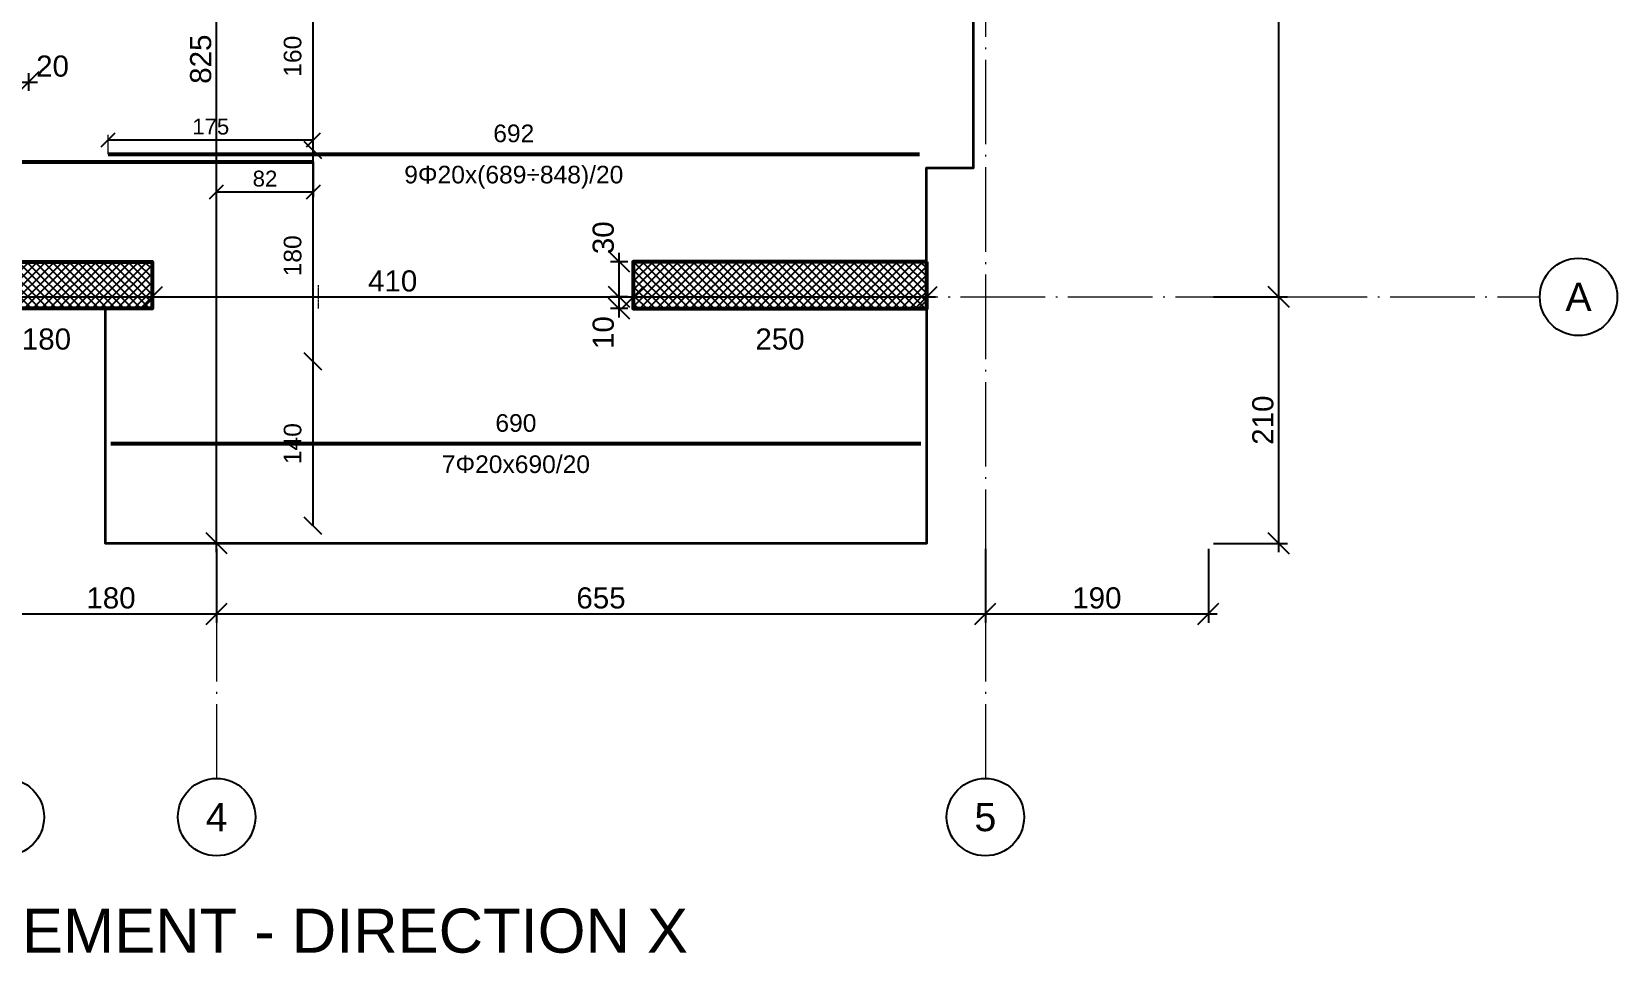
# Model space of a CAD drawing. Header units: millimetres. Extents: x -404 to 6018, y -5139 to 7890.
# Drawn here: x 847 to 2198, y -5139 to -4354 of the extents above; entities that cross this region are included whole.
import ezdxf
from ezdxf.enums import TextEntityAlignment as Align

# ---------------------------------------------------------------- set-up
doc = ezdxf.new("R2010")
doc.units = ezdxf.units.MM
doc.linetypes.add('ZWCAD_ISO04W100', pattern=[30.5, 24, -3, 0.5, -3])
for name, color, linetype, lineweight in [('AXIS LINES', 255, 'ZWCAD_ISO04W100', 13), ('SLAB', 3, 'Continuous', 35), ('WALL', 10, 'Continuous', 53)]:
    doc.layers.add(name, color=color, linetype=linetype, lineweight=lineweight)
for name, color, linetype in [('FLOOR', 3, 'Continuous'), ('FW_AXIS', 7, 'Continuous'), ('FW_DIM', 7, 'Continuous'), ('FW_WALL_HATCH', 8, 'Continuous'), ('REB_NOTES', 7, 'Continuous'), ('REB_TOP_MESH_X', 5, 'Continuous'), ('REB_TOP_MESH_X_AXDIM', 5, 'Continuous'), ('REB_TOP_MESH_X_LAP', 5, 'Continuous'), ('REB_TOP_MESH_X_RANGE', 5, 'Continuous'), ('REB_TOP_MESH_X_TEXT', 5, 'Continuous')]:
    doc.layers.add(name, color=color, linetype=linetype)
doc.styles.add('REBAR_TXT', font='arial.ttf')
doc.styles.get("Standard").update_dxf_attribs({"font": 'arial.ttf'})
doc.dimstyles.new('FW_DIM', dxfattribs={"dimtxt": 18, "dimasz": 9, "dimexe": 7.5, "dimexo": 4.5, "dimgap": 4.5, "dimtad": 1, "dimdec": 0, "dimtxsty": 'Standard', "dimtsz": 9, "dimcen": 2.5, "dimdle": 7.5, "dimclrd": 256, "dimclre": 256, "dimclrt": 7, "dimazin": 3, "dimtfac": 1, "dimtmove": 2, "dimatfit": 3})
doc.dimstyles.new('REBAR LAP', dxfattribs={"dimtxt": 13.5, "dimasz": 2.5, "dimexe": 4.5, "dimexo": 0, "dimgap": 4.5, "dimtad": 1, "dimdec": 0, "dimtxsty": 'Standard', "dimtsz": 6, "dimcen": 2.5, "dimclrd": 6, "dimclre": 6, "dimclrt": 7, "dimazin": 3, "dimtfac": 1, "dimtmove": 2, "dimatfit": 3, "dimlwd": 25, "dimlwe": 18})
doc.dimstyles.new('REBAR M-200', dxfattribs={"dimtxt": 15, "dimasz": 15, "dimexe": 25, "dimexo": 12.5, "dimgap": 10, "dimtad": 1, "dimdec": 0, "dimtxsty": 'Standard', "dimblk": 'NONE', "dimcen": 50, "dimse1": 1, "dimse2": 1, "dimclrd": 6, "dimclre": 6, "dimclrt": 7, "dimazin": 3, "dimtfac": 1, "dimtmove": 2, "dimatfit": 3, "dimldrblk": 'NONE', "dimlwd": 53})
doc.dimstyles.new('REBAR RANGE', dxfattribs={"dimtxt": 15, "dimasz": 2.5, "dimexe": 0, "dimexo": 0, "dimgap": 10, "dimtad": 1, "dimdec": 0, "dimtxsty": 'Standard', "dimtsz": 7.5, "dimcen": 2.5, "dimse1": 1, "dimse2": 1, "dimclrd": 6, "dimclre": 6, "dimclrt": 7, "dimazin": 3, "dimtfac": 1, "dimtmove": 2, "dimatfit": 3, "dimlwd": 25})

# ---------------------------------------------------------------- blocks, each defined once
blk = doc.blocks.new('*D842')
at = {"color": 6, "lineweight": 53}
blk.add_line((65, -4465.1), (1087.5, -4465.1), dxfattribs=at)
at = {"layer": 'Defpoints'}
for p in [(65, -4465.1), (65, -4465.1), (1087.5, -4465.1)]:
    blk.add_point(p, dxfattribs=at)
at = {"layer": 'REB_TOP_MESH_X', "color": 7, "insert": (576.2, -4447.6), "char_height": 15, "attachment_point": 5}
blk.add_mtext('1022', dxfattribs=at)
blk = doc.blocks.new('_NONE')
blk = doc.blocks.new('*D843')
at = {"color": 6, "lineweight": 53}
blk.add_line((912.5, -4458.4), (1604, -4458.4), dxfattribs=at)
at = {"layer": 'Defpoints'}
for p in [(912.5, -4458.4), (912.5, -4458.4), (1604, -4458.4)]:
    blk.add_point(p, dxfattribs=at)
at = {"layer": 'REB_TOP_MESH_X', "color": 7, "insert": (1258.2, -4440.9), "char_height": 15, "attachment_point": 5}
blk.add_mtext('692', dxfattribs=at)
blk = doc.blocks.new('_Oblique')
at = {"color": 0, "linetype": 'ByBlock', "lineweight": -2}
blk.add_line((-0.5, -0.5), (0.5, 0.5), dxfattribs=at)
blk = doc.blocks.new('*D844')
at = {"color": 6, "lineweight": 18}
for p, q in [((912.5, -4458.4), (912.5, -4441.9)), ((1087.5, -4465.1), (1087.5, -4441.9))]:
    blk.add_line(p, q, dxfattribs=at)
at = {"color": 6, "lineweight": 25}
blk.add_line((912.5, -4446.4), (1087.5, -4446.4), dxfattribs=at)
at = {"layer": 'Defpoints'}
for p in [(912.5, -4446.4), (912.5, -4458.4), (1087.5, -4465.1)]:
    blk.add_point(p, dxfattribs=at)
at = {"layer": 'REB_TOP_MESH_X_LAP', "color": 6, "xscale": 12, "yscale": 12}
for p in [(912.5, -4446.4), (1087.5, -4446.4)]:
    blk.add_blockref('_OBLIQUE', p, dxfattribs=at)
at = {"layer": 'REB_TOP_MESH_X_LAP', "color": 7, "insert": (1000, -4435.1), "char_height": 13.5, "attachment_point": 5}
blk.add_mtext('175', dxfattribs=at)
blk = doc.blocks.new('*D845')
at = {"color": 6, "lineweight": 18}
for p, q in [((1005, -4465.1), (1005, -4495.1)), ((1087.5, -4465.1), (1087.5, -4495.1))]:
    blk.add_line(p, q, dxfattribs=at)
at = {"color": 6, "lineweight": 25}
blk.add_line((1005, -4490.6), (1087.5, -4490.6), dxfattribs=at)
at = {"layer": 'Defpoints'}
for p in [(1005, -4465.1), (1087.5, -4465.1), (1005, -4490.6)]:
    blk.add_point(p, dxfattribs=at)
at = {"layer": 'REB_TOP_MESH_X_AXDIM', "color": 6, "xscale": 12, "yscale": 12}
for p in [(1005, -4490.6), (1087.5, -4490.6)]:
    blk.add_blockref('_OBLIQUE', p, dxfattribs=at)
at = {"layer": 'REB_TOP_MESH_X_AXDIM', "color": 7, "insert": (1046.2, -4479.4), "char_height": 13.5, "attachment_point": 5}
blk.add_mtext('82', dxfattribs=at)
blk = doc.blocks.new('*D880')
at = {"color": 6, "lineweight": 25}
blk.add_line((1087.2, -4635.1), (1087.2, -4455.1), dxfattribs=at)
at = {"layer": 'Defpoints'}
for p in [(1087.2, -4455.1), (1087.2, -4635.1), (1087.2, -4635.1)]:
    blk.add_point(p, dxfattribs=at)
at = {"layer": 'REB_TOP_MESH_X_RANGE', "color": 6, "xscale": 15, "yscale": 15, "rotation": 90}
for p in [(1087.2, -4455.1), (1087.2, -4635.1)]:
    blk.add_blockref('_OBLIQUE', p, dxfattribs=at)
at = {"layer": 'REB_TOP_MESH_X_RANGE', "color": 7, "insert": (1069.8, -4545.1), "char_height": 15, "attachment_point": 5, "rotation": 90}
blk.add_mtext('180', dxfattribs=at)
blk = doc.blocks.new('*D881')
at = {"color": 6, "lineweight": 25}
blk.add_line((1087.2, -4455.1), (1087.2, -4295.1), dxfattribs=at)
at = {"layer": 'Defpoints'}
for p in [(1087.2, -4295.1), (1087.2, -4455.1), (1087.2, -4455.1)]:
    blk.add_point(p, dxfattribs=at)
at = {"layer": 'REB_TOP_MESH_X_RANGE', "color": 6, "xscale": 15, "yscale": 15, "rotation": 90}
for p in [(1087.2, -4295.1), (1087.2, -4455.1)]:
    blk.add_blockref('_OBLIQUE', p, dxfattribs=at)
at = {"layer": 'REB_TOP_MESH_X_RANGE', "color": 7, "insert": (1069.8, -4375.1), "char_height": 15, "attachment_point": 5, "rotation": 90}
blk.add_mtext('160', dxfattribs=at)
blk = doc.blocks.new('*D883')
at = {"color": 6, "lineweight": 25}
blk.add_line((1087.2, -4775.1), (1087.2, -4635.1), dxfattribs=at)
at = {"layer": 'Defpoints'}
for p in [(1087.2, -4635.1), (1087.2, -4775.1), (1087.2, -4775.1)]:
    blk.add_point(p, dxfattribs=at)
at = {"layer": 'REB_TOP_MESH_X_RANGE', "color": 6, "xscale": 15, "yscale": 15, "rotation": 90}
for p in [(1087.2, -4635.1), (1087.2, -4775.1)]:
    blk.add_blockref('_OBLIQUE', p, dxfattribs=at)
at = {"layer": 'REB_TOP_MESH_X_RANGE', "color": 7, "insert": (1069.8, -4705.1), "char_height": 15, "attachment_point": 5, "rotation": 90}
blk.add_mtext('140', dxfattribs=at)
blk = doc.blocks.new('*D884')
at = {"color": 6, "lineweight": 53}
blk.add_line((915, -4705.1), (1605, -4705.1), dxfattribs=at)
at = {"layer": 'Defpoints'}
for p in [(915, -4705.1), (915, -4705.1), (1605, -4705.1)]:
    blk.add_point(p, dxfattribs=at)
at = {"layer": 'REB_TOP_MESH_X', "color": 7, "insert": (1260, -4687.6), "char_height": 15, "attachment_point": 5}
blk.add_mtext('690', dxfattribs=at)
blk = doc.blocks.new('*D919')
for p, q in [((1348, -4597.6), (1348, -4572.6)), ((1355.5, -4580.1), (1340.5, -4580.1)), ((1355.5, -4590.1), (1340.5, -4590.1))]:
    blk.add_line(p, q)
at = {"layer": 'Defpoints'}
for p in [(1348, -4590.1), (1360, -4580.1), (1360, -4590.1)]:
    blk.add_point(p, dxfattribs=at)
at = {"layer": 'FW_DIM', "xscale": 18, "yscale": 18, "rotation": 90}
for p in [(1348, -4580.1), (1348, -4590.1)]:
    blk.add_blockref('_OBLIQUE', p, dxfattribs=at)
at = {"layer": 'FW_DIM', "color": 7, "insert": (1334.5, -4610.5), "char_height": 18, "attachment_point": 5, "rotation": 90}
blk.add_mtext('10', dxfattribs=at)
blk = doc.blocks.new('*D920')
for p, q in [((1355.5, -4550.1), (1340.5, -4550.1)), ((1348, -4587.6), (1348, -4542.6)), ((1355.5, -4580.1), (1340.5, -4580.1))]:
    blk.add_line(p, q)
at = {"layer": 'Defpoints'}
for p in [(1360, -4550.1), (1348, -4580.1), (1360, -4580.1)]:
    blk.add_point(p, dxfattribs=at)
at = {"layer": 'FW_DIM', "xscale": 18, "yscale": 18, "rotation": 90}
for p in [(1348, -4550.1), (1348, -4580.1)]:
    blk.add_blockref('_OBLIQUE', p, dxfattribs=at)
at = {"layer": 'FW_DIM', "color": 7, "insert": (1334.5, -4529.7), "char_height": 18, "attachment_point": 5, "rotation": 90}
blk.add_mtext('30', dxfattribs=at)
blk = doc.blocks.new('*D922')
for p, q in [((825, -4389.6), (825, -4404.6)), ((844.8, -4389.6), (844.8, -4404.6)), ((817.5, -4397.1), (852.3, -4397.1))]:
    blk.add_line(p, q)
at = {"layer": 'Defpoints'}
for p in [(825, -4385.1), (844.8, -4385.1), (825, -4397.1)]:
    blk.add_point(p, dxfattribs=at)
at = {"layer": 'FW_DIM', "xscale": 18, "yscale": 18}
for p in [(825, -4397.1), (844.8, -4397.1)]:
    blk.add_blockref('_OBLIQUE', p, dxfattribs=at)
at = {"layer": 'FW_DIM', "color": 7, "insert": (865.2, -4383.6), "char_height": 18, "attachment_point": 5}
blk.add_mtext('20', dxfattribs=at)
blk = doc.blocks.new('*D981')
for p, q in [((770, -4575.6), (770, -4572.6)), ((950, -4575.6), (950, -4572.6)), ((762.5, -4580.1), (957.5, -4580.1))]:
    blk.add_line(p, q)
at = {"layer": 'Defpoints'}
for p in [(770, -4580.1), (770, -4580.1), (950, -4580.1)]:
    blk.add_point(p, dxfattribs=at)
at = {"layer": 'FW_DIM', "xscale": 18, "yscale": 18}
for p in [(770, -4580.1), (950, -4580.1)]:
    blk.add_blockref('_OBLIQUE', p, dxfattribs=at)
at = {"layer": 'FW_DIM', "color": 7, "insert": (860, -4616.1), "char_height": 18, "attachment_point": 5}
blk.add_mtext('180', dxfattribs=at)
blk = doc.blocks.new('*D982')
for p, q in [((950, -4575.6), (950, -4572.6)), ((1360, -4575.6), (1360, -4572.6)), ((942.5, -4580.1), (1367.5, -4580.1))]:
    blk.add_line(p, q)
at = {"layer": 'Defpoints'}
for p in [(950, -4580.1), (950, -4580.1), (1360, -4580.1)]:
    blk.add_point(p, dxfattribs=at)
at = {"layer": 'FW_DIM', "xscale": 18, "yscale": 18}
for p in [(950, -4580.1), (1360, -4580.1)]:
    blk.add_blockref('_OBLIQUE', p, dxfattribs=at)
at = {"layer": 'FW_DIM', "color": 7, "insert": (1155, -4566.6), "char_height": 18, "attachment_point": 5}
blk.add_mtext('410', dxfattribs=at)
blk = doc.blocks.new('*D983')
for p, q in [((1360, -4575.6), (1360, -4572.6)), ((1610, -4575.6), (1610, -4572.6)), ((1352.5, -4580.1), (1617.5, -4580.1))]:
    blk.add_line(p, q)
at = {"layer": 'Defpoints'}
for p in [(1360, -4580.1), (1360, -4580.1), (1610, -4580.1)]:
    blk.add_point(p, dxfattribs=at)
at = {"layer": 'FW_DIM', "xscale": 18, "yscale": 18}
for p in [(1360, -4580.1), (1610, -4580.1)]:
    blk.add_blockref('_OBLIQUE', p, dxfattribs=at)
at = {"layer": 'FW_DIM', "color": 7, "insert": (1485, -4616.1), "char_height": 18, "attachment_point": 5}
blk.add_mtext('250', dxfattribs=at)
blk = doc.blocks.new('*D1047')
for p, q in [((1005, -4797.5), (1005, -3957.6)), ((1000.5, -3965.1), (997.5, -3965.1)), ((1000.5, -4790), (997.5, -4790))]:
    blk.add_line(p, q)
at = {"layer": 'Defpoints'}
for p in [(1005, -3965.1), (1005, -4790), (1005, -4790)]:
    blk.add_point(p, dxfattribs=at)
at = {"layer": 'FW_DIM', "xscale": 18, "yscale": 18, "rotation": 90}
for p in [(1005, -3965.1), (1005, -4790)]:
    blk.add_blockref('_OBLIQUE', p, dxfattribs=at)
at = {"layer": 'FW_DIM', "color": 7, "insert": (991.5, -4377.6), "char_height": 18, "attachment_point": 5, "rotation": 90}
blk.add_mtext('825', dxfattribs=at)
blk = doc.blocks.new('*D1078')
for p, q in [((825, -4794.6), (825, -4857.6)), ((1005, -4794.6), (1005, -4857.6)), ((817.5, -4850.1), (1012.5, -4850.1))]:
    blk.add_line(p, q)
at = {"layer": 'Defpoints'}
for p in [(825, -4790.1), (1005, -4790.1), (825, -4850.1)]:
    blk.add_point(p, dxfattribs=at)
at = {"layer": 'FW_DIM', "xscale": 18, "yscale": 18}
for p in [(825, -4850.1), (1005, -4850.1)]:
    blk.add_blockref('_OBLIQUE', p, dxfattribs=at)
at = {"layer": 'FW_DIM', "color": 7, "insert": (915, -4836.6), "char_height": 18, "attachment_point": 5}
blk.add_mtext('180', dxfattribs=at)
blk = doc.blocks.new('*D1079')
for p, q in [((1005, -4794.6), (1005, -4857.6)), ((1660, -4794.6), (1660, -4857.6)), ((997.5, -4850.1), (1667.5, -4850.1))]:
    blk.add_line(p, q)
at = {"layer": 'Defpoints'}
for p in [(1005, -4790.1), (1660, -4790.1), (1005, -4850.1)]:
    blk.add_point(p, dxfattribs=at)
at = {"layer": 'FW_DIM', "xscale": 18, "yscale": 18}
for p in [(1005, -4850.1), (1660, -4850.1)]:
    blk.add_blockref('_OBLIQUE', p, dxfattribs=at)
at = {"layer": 'FW_DIM', "color": 7, "insert": (1332.5, -4836.6), "char_height": 18, "attachment_point": 5}
blk.add_mtext('655', dxfattribs=at)
blk = doc.blocks.new('*D1080')
for p, q in [((1660, -4794.6), (1660, -4857.6)), ((1850, -4794.6), (1850, -4857.6)), ((1652.5, -4850.1), (1857.5, -4850.1))]:
    blk.add_line(p, q)
at = {"layer": 'Defpoints'}
for p in [(1660, -4790.1), (1850, -4790.1), (1660, -4850.1)]:
    blk.add_point(p, dxfattribs=at)
at = {"layer": 'FW_DIM', "xscale": 18, "yscale": 18}
for p in [(1660, -4850.1), (1850, -4850.1)]:
    blk.add_blockref('_OBLIQUE', p, dxfattribs=at)
at = {"layer": 'FW_DIM', "color": 7, "insert": (1755, -4836.6), "char_height": 18, "attachment_point": 5}
blk.add_mtext('190', dxfattribs=at)
blk = doc.blocks.new('*D1091')
for p, q in [((1910, -4797.6), (1910, -4572.6)), ((1854.5, -4580.1), (1917.5, -4580.1)), ((1854.5, -4790.1), (1917.5, -4790.1))]:
    blk.add_line(p, q)
at = {"layer": 'Defpoints'}
for p in [(1850, -4580.1), (1850, -4790.1), (1910, -4790.1)]:
    blk.add_point(p, dxfattribs=at)
at = {"layer": 'FW_DIM', "xscale": 18, "yscale": 18, "rotation": 90}
for p in [(1910, -4580.1), (1910, -4790.1)]:
    blk.add_blockref('_OBLIQUE', p, dxfattribs=at)
at = {"layer": 'FW_DIM', "color": 7, "insert": (1896.5, -4685.1), "char_height": 18, "attachment_point": 5, "rotation": 90}
blk.add_mtext('210', dxfattribs=at)
blk = doc.blocks.new('*D1092')
for p, q in [((1910, -4587.6), (1910, -3942.6)), ((1854.5, -3950.1), (1917.5, -3950.1)), ((1854.5, -4580.1), (1917.5, -4580.1))]:
    blk.add_line(p, q)
at = {"layer": 'Defpoints'}
for p in [(1850, -3950.1), (1850, -4580.1), (1910, -4580.1)]:
    blk.add_point(p, dxfattribs=at)
at = {"layer": 'FW_DIM', "xscale": 18, "yscale": 18, "rotation": 90}
for p in [(1910, -3950.1), (1910, -4580.1)]:
    blk.add_blockref('_OBLIQUE', p, dxfattribs=at)
at = {"layer": 'FW_DIM', "color": 7, "insert": (1896.5, -4265.1), "char_height": 18, "attachment_point": 5, "rotation": 90}
blk.add_mtext('630', dxfattribs=at)

msp = doc.modelspace()

# ---------------------------------------------------------------- hatches: boundary and pattern name
at = {"layer": 'FW_WALL_HATCH'}
h = msp.add_hatch(dxfattribs=at)
h.set_pattern_fill('ANSI37', scale=1.6)
h.paths.add_polyline_path([(770, -4550.1), (950, -4550.1), (950, -4590.1), (770, -4590.1), (770, -4550.1)])
h = msp.add_hatch(dxfattribs=at)
h.set_pattern_fill('ANSI37', scale=1.6)
h.paths.add_polyline_path([(1360, -4550.1), (1610, -4550.1), (1610, -4550.1), (1610, -4590.1), (1360, -4590.1), (1360, -4550.1)])

# ---------------------------------------------------------------- linework, layer by layer
at = {"layer": 'AXIS LINES', "color": 0, "ltscale": 3}
for points in [[(1005, -1450.1), (1005, -4990.2)], [(1660, -1450.1), (1660, -4990.2)], [(-282.6, -4580.1), (2132.4, -4580.1)]]:
    msp.add_lwpolyline(points, dxfattribs=at)
at = {"layer": 'AXIS LINES', "ltscale": 0.08}
msp.add_lwpolyline([(1091.4, -4570.1), (1091.4, -4590.1)], dxfattribs=at)
at = {"layer": 'FLOOR'}
msp.add_line((1205, -4790), (1315, -4790), dxfattribs=at)
at = {"layer": 'FW_AXIS'}
for centre in [(2165.4, -4580.1), (825, -5023.2), (1005, -5023.2), (1660, -5023.2)]:
    msp.add_circle(centre, 33, dxfattribs=at)
at = {"layer": 'SLAB', "ltscale": 0.08}
msp.add_lwpolyline([(760.1, -4590.1), (910, -4590.1), (910, -4790), (1610, -4790), (1610, -4638.3), (1609.9, -4470.1), (1649.9, -4470.1), (1649.9, -4300), (1609.9, -4300), (1609.9, -4270.1), (1690, -4270.1), (1690, -4040.1), (1630, -4040.1), (1630, -3985.1), (1680, -3985.1), (1680, -3870.1), (1795, -3870.1), (1795, -3350.1), (1680, -3350.1), (1680, -3240.1), (1610, -3240.1), (1610, -3210.2), (1780, -3210.2), (1779.9, -2690.1)], dxfattribs=at)
at = {"layer": 'WALL', "ltscale": 0.08}
msp.add_lwpolyline([(770, -4550.1), (950, -4550.1), (950, -4590.1), (770, -4590.1)], close=True, dxfattribs=at)
msp.add_lwpolyline([(1610, -4550.1), (1360, -4550.1), (1360, -4590.1), (1610, -4590.1), (1610, -4550.1)], dxfattribs=at)

# ---------------------------------------------------------------- texts
at = {"layer": 'FW_AXIS', "color": 7, "style": 'REBAR_TXT'}
for s, p in [('A', (2165.4, -4580.1)), ('4', (1005, -5023.2)), ('5', (1660, -5023.2))]:
    msp.add_text(s, height=24, dxfattribs=at).set_placement(p, align=Align.MIDDLE_CENTER)
at = {"layer": 'REB_NOTES', "color": 7, "style": 'REBAR_TXT'}
msp.add_text('TOP REINFORCEMENT - DIRECTION X', height=37.5, dxfattribs=at).set_placement((925, -5101.2), align=Align.TOP_CENTER)
at = {"layer": 'REB_TOP_MESH_X_TEXT', "color": 7, "style": 'REBAR_TXT'}
for s, p in [('9Φ20x(689÷848)/20', (1258.2, -4468.4)), ('7Φ20x690/20', (1260, -4715.1))]:
    msp.add_text(s, height=15, dxfattribs=at).set_placement(p, align=Align.TOP_CENTER)

# ---------------------------------------------------------------- dimensions: what is measured, and where the dimension line sits
at = {"layer": 'FW_DIM'}
for base, p1, p2, picture, middle in [((1910, -4580.1), (1850, -4580.1), (1850, -3950.1), '*D1092', (1896.5, -4265.1)), ((1910, -4790.1), (1850, -4790.1), (1850, -4580.1), '*D1091', (1896.5, -4685.1))]:
    dim = msp.add_linear_dim(base=base, p1=p1, p2=p2, angle=90, dimstyle='FW_DIM', dxfattribs=at)
    dim.commit()
    dim.dimension.update_dxf_attribs({"geometry": picture, "text_midpoint": middle})
for base, p1, p2, text, picture, middle in [((1005, -4790), (1005, -4790), (1005, -3965.1), '825', '*D1047', (991.5, -4377.6)), ((1348, -4580.1), (1360, -4580.1), (1360, -4550.1), '30', '*D920', (1334.5, -4529.7)), ((1348, -4590.1), (1360, -4590.1), (1360, -4580.1), '10', '*D919', (1334.5, -4610.5))]:
    dim = msp.add_linear_dim(base=base, p1=p1, p2=p2, angle=90, text=text, dimstyle='FW_DIM', override={"dimtmove": 2}, dxfattribs=at)
    dim.commit()
    dim.dimension.update_dxf_attribs({"geometry": picture, "text_midpoint": middle, "dimtype": 160})
for base, p1, p2, text, picture, middle in [((825, -4397.1), (825, -4385.1), (844.8, -4385.1), '20', '*D922', (865.2, -4383.6)), ((950, -4580.1), (950, -4580.1), (1360, -4580.1), '410', '*D982', (1155, -4566.6)), ((770, -4580.1), (770, -4580.1), (950, -4580.1), '180', '*D981', (860, -4616.1)), ((1360, -4580.1), (1360, -4580.1), (1610, -4580.1), '250', '*D983', (1485, -4616.1))]:
    dim = msp.add_linear_dim(base=base, p1=p1, p2=p2, text=text, dimstyle='FW_DIM', override={"dimtmove": 2}, dxfattribs=at)
    dim.commit()
    dim.dimension.update_dxf_attribs({"geometry": picture, "text_midpoint": middle, "dimtype": 160})
for base, p1, p2, picture, middle in [((825, -4850.1), (825, -4790.1), (1005, -4790.1), '*D1078', (915, -4836.6)), ((1005, -4850.1), (1005, -4790.1), (1660, -4790.1), '*D1079', (1332.5, -4836.6)), ((1660, -4850.1), (1660, -4790.1), (1850, -4790.1), '*D1080', (1755, -4836.6))]:
    dim = msp.add_linear_dim(base=base, p1=p1, p2=p2, dimstyle='FW_DIM', dxfattribs=at)
    dim.commit()
    dim.dimension.update_dxf_attribs({"geometry": picture, "text_midpoint": middle})
at = {"layer": 'REB_TOP_MESH_X'}
for base, p1, p2, picture, middle in [((912.5, -4458.3617278), (912.5, -4458.3617278), (1604, -4458.3617278), '*D843', (1258.25, -4440.8617278)), ((65, -4465.1117278), (65, -4465.1117278), (1087.5, -4465.1117278), '*D842', (576.25, -4447.6117278)), ((915, -4705.1), (915, -4705.1), (1605, -4705.1), '*D884', (1260, -4687.6))]:
    dim = msp.add_linear_dim(base=base, p1=p1, p2=p2, dimstyle='REBAR M-200', dxfattribs=at)
    dim.commit()
    dim.dimension.update_dxf_attribs({"geometry": picture, "text_midpoint": middle})
at = {"layer": 'REB_TOP_MESH_X_AXDIM'}
dim = msp.add_linear_dim(base=(1005, -4490.6117278), p1=(1005, -4465.1117278), p2=(1087.5, -4465.1117278), dimstyle='REBAR LAP', dxfattribs=at)
dim.commit()
dim.dimension.update_dxf_attribs({"geometry": '*D845', "text_midpoint": (1046.25, -4479.3617278)})
at = {"layer": 'REB_TOP_MESH_X_LAP'}
dim = msp.add_linear_dim(base=(912.5, -4446.4), p1=(912.5, -4458.4), p2=(1087.5, -4465.1), dimstyle='REBAR LAP', dxfattribs=at)
dim.commit()
dim.dimension.update_dxf_attribs({"geometry": '*D844', "text_midpoint": (1000, -4435.1)})
at = {"layer": 'REB_TOP_MESH_X_RANGE'}
for base, p1, p2, picture, middle in [((1087.2, -4455.1), (1087.2, -4455.1), (1087.2, -4295.1), '*D881', (1069.8, -4375.1)), ((1087.2, -4635.1), (1087.2, -4635.1), (1087.2, -4455.1), '*D880', (1069.8, -4545.1)), ((1087.2, -4775.1), (1087.2, -4775.1), (1087.2, -4635.1), '*D883', (1069.8, -4705.1))]:
    dim = msp.add_linear_dim(base=base, p1=p1, p2=p2, angle=90, dimstyle='REBAR RANGE', dxfattribs=at)
    dim.commit()
    dim.dimension.update_dxf_attribs({"geometry": picture, "text_midpoint": middle})

doc.saveas('drawing.dxf')
